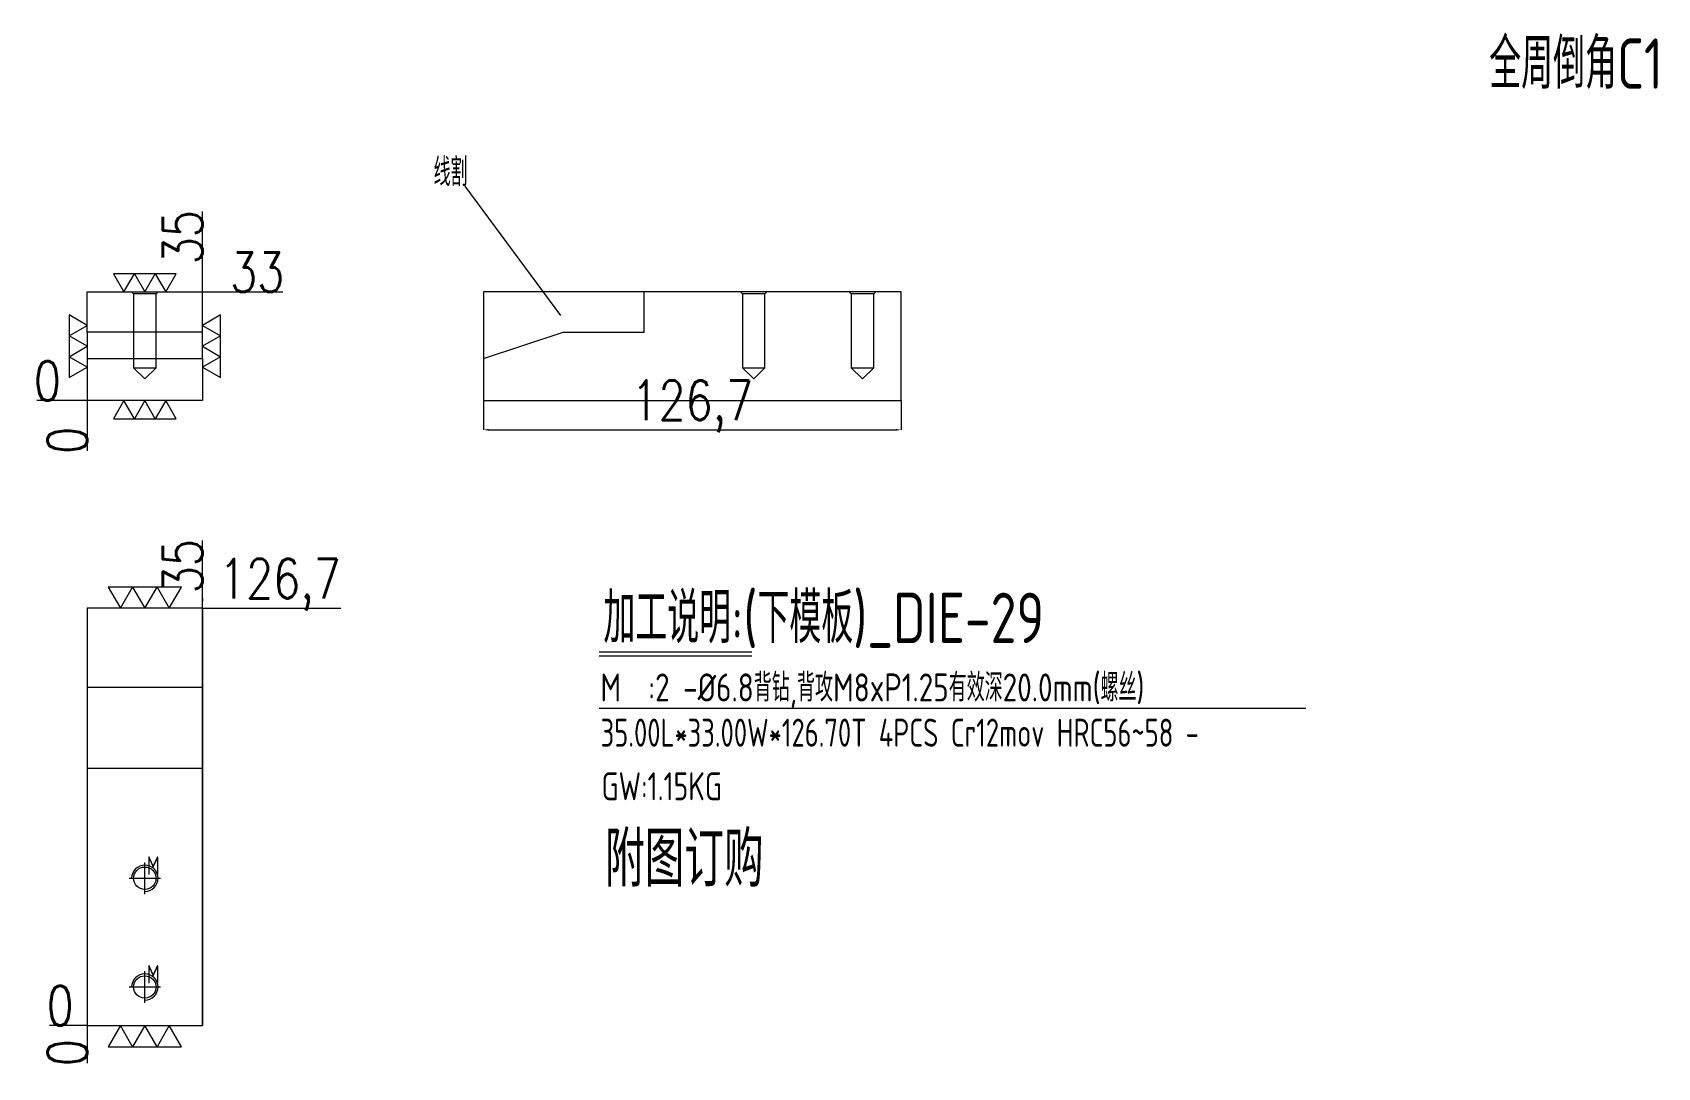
# Model space of a CAD drawing. Header units: millimetres. Extents: x -7606 to -7113, y 61326 to 61640.
import ezdxf

# ---------------------------------------------------------------- set-up
doc = ezdxf.new("R2010")
doc.units = ezdxf.units.MM
doc.linetypes.add('CENTER', pattern=[0])
doc.linetypes.add('DASHED', pattern=[0])
for name, color, linetype, lineweight in [('DIE', 20, 'Continuous', 20), ('DIE_W', 1, 'Continuous', 20), ('DIM', 4, 'Continuous', 20)]:
    doc.layers.add(name, color=color, linetype=linetype, lineweight=lineweight)
doc.styles.add('chinesef_fs', font='gbenor.shx', dxfattribs={"bigfont": 'gbcbig.shx'})
doc.styles.add('gbenor', font='gbenor.shx', dxfattribs={"bigfont": 'gbcbig.shx'})
doc.styles.add('TXT', font='txt.shx', dxfattribs={"width": 0.8, "bigfont": 'ctxt.shx'})
doc.dimstyles.new('零件', dxfattribs={"dimscale": 1.5, "dimtxt": 8, "dimasz": 1, "dimexe": 0, "dimexo": 0, "dimgap": 0, "dimtad": 1, "dimtxsty": 'TXT', "dimcen": 0, "dimclrd": 252, "dimclre": 252, "dimclrt": 4, "dimazin": 3, "dimtp": 0.001, "dimtm": 0.001, "dimtfac": 1, "dimtmove": 0, "dimatfit": 3, "dimlwd": 5, "dimlwe": 5})

# ---------------------------------------------------------------- blocks, each defined once
blk = doc.blocks.new('*D1109')
at = {"layer": 'Defpoints', "color": 0}
for p in [(-7554.78, 61561.67), (-7545.93, 61561.67), (-7589.78, 61528.67)]:
    blk.add_point(p, dxfattribs=at)
at = {"layer": 'DIM', "color": 252, "linetype": 'Continuous', "lineweight": 5, "ltscale": 0.2}
for p, q in [((-7554.78, 61561.67), (-7551.78, 61561.67)), ((-7551.78, 61561.67), (-7548.93, 61561.67)), ((-7548.93, 61561.67), (-7530.39, 61561.67))]:
    blk.add_line(p, q, dxfattribs=at)
at = {"layer": 'DIM', "color": 4, "lineweight": 5, "insert": (-7538.16, 61567.67), "char_height": 12, "attachment_point": 5, "style": 'TXT'}
blk.add_mtext('33', dxfattribs=at)
blk = doc.blocks.new('*D1110')
at = {"layer": 'Defpoints', "color": 0}
for p in [(-7598.63, 61528.67), (-7589.78, 61528.67), (-7589.78, 61528.67)]:
    blk.add_point(p, dxfattribs=at)
at = {"layer": 'DIM', "color": 252, "linetype": 'Continuous', "lineweight": 5, "ltscale": 0.2}
blk.add_line((-7589.78, 61528.67), (-7605.03, 61528.67), dxfattribs=at)
at = {"layer": 'DIM', "color": 4, "lineweight": 5, "insert": (-7601.83, 61534.67), "char_height": 12, "attachment_point": 5, "style": 'TXT'}
blk.add_mtext('0', dxfattribs=at)
blk = doc.blocks.new('*D1111')
at = {"layer": 'Defpoints', "color": 0}
for p in [(-7589.78, 61528.67), (-7589.78, 61528.67), (-7589.78, 61519.82)]:
    blk.add_point(p, dxfattribs=at)
at = {"layer": 'DIM', "color": 252, "linetype": 'Continuous', "lineweight": 5, "ltscale": 0.2}
blk.add_line((-7589.78, 61528.67), (-7589.78, 61513.42), dxfattribs=at)
at = {"layer": 'DIM', "color": 4, "lineweight": 5, "insert": (-7595.78, 61516.62), "char_height": 12, "attachment_point": 5, "rotation": 90, "style": 'TXT'}
blk.add_mtext('0', dxfattribs=at)
blk = doc.blocks.new('*D1112')
at = {"layer": 'Defpoints', "color": 0}
for p in [(-7554.78, 61570.52), (-7554.78, 61561.67), (-7589.78, 61528.67)]:
    blk.add_point(p, dxfattribs=at)
at = {"layer": 'DIM', "color": 252, "linetype": 'Continuous', "lineweight": 5, "ltscale": 0.2}
for p, q in [((-7554.78, 61567.52), (-7554.78, 61586.06)), ((-7554.78, 61564.67), (-7554.78, 61567.52)), ((-7554.78, 61561.67), (-7554.78, 61564.67))]:
    blk.add_line(p, q, dxfattribs=at)
at = {"layer": 'DIM', "color": 4, "lineweight": 5, "insert": (-7560.78, 61578.29), "char_height": 12, "attachment_point": 5, "rotation": 90, "style": 'TXT'}
blk.add_mtext('35', dxfattribs=at)
blk = doc.blocks.new('*D1113')
at = {"layer": 'Defpoints', "color": 0}
for p in [(-7554.78, 61465.67), (-7549.78, 61465.67), (-7589.78, 61338.97)]:
    blk.add_point(p, dxfattribs=at)
at = {"layer": 'DIM', "color": 252, "linetype": 'Continuous', "lineweight": 5, "ltscale": 0.2}
blk.add_line((-7554.78, 61465.67), (-7512.75, 61465.67), dxfattribs=at)
at = {"layer": 'DIM', "color": 4, "lineweight": 5, "insert": (-7531.27, 61472.81), "char_height": 12, "attachment_point": 5, "style": 'TXT'}
blk.add_mtext('126,7', dxfattribs=at)
blk = doc.blocks.new('*D1114')
at = {"layer": 'Defpoints', "color": 0}
for p in [(-7594.78, 61338.97), (-7589.78, 61338.97), (-7589.78, 61338.97)]:
    blk.add_point(p, dxfattribs=at)
at = {"layer": 'DIM', "color": 252, "linetype": 'Continuous', "lineweight": 5, "ltscale": 0.2}
blk.add_line((-7589.78, 61338.97), (-7601.18, 61338.97), dxfattribs=at)
at = {"layer": 'DIM', "color": 4, "lineweight": 5, "insert": (-7597.98, 61344.97), "char_height": 12, "attachment_point": 5, "style": 'TXT'}
blk.add_mtext('0', dxfattribs=at)
blk = doc.blocks.new('*D1115')
at = {"layer": 'Defpoints', "color": 0}
for p in [(-7589.78, 61338.97), (-7589.78, 61338.97), (-7589.78, 61333.97)]:
    blk.add_point(p, dxfattribs=at)
at = {"layer": 'DIM', "color": 252, "linetype": 'Continuous', "lineweight": 5, "ltscale": 0.2}
blk.add_line((-7589.78, 61338.97), (-7589.78, 61327.57), dxfattribs=at)
at = {"layer": 'DIM', "color": 4, "lineweight": 5, "insert": (-7595.78, 61330.77), "char_height": 12, "attachment_point": 5, "rotation": 90, "style": 'TXT'}
blk.add_mtext('0', dxfattribs=at)
blk = doc.blocks.new('*D1116')
at = {"layer": 'Defpoints', "color": 0}
for p in [(-7554.78, 61470.67), (-7554.78, 61465.67), (-7589.78, 61338.97)]:
    blk.add_point(p, dxfattribs=at)
at = {"layer": 'DIM', "color": 252, "linetype": 'Continuous', "lineweight": 5, "ltscale": 0.2}
for p, q in [((-7554.78, 61467.67), (-7554.78, 61486.21)), ((-7554.78, 61465.67), (-7554.78, 61468.67)), ((-7554.78, 61468.67), (-7554.78, 61467.67))]:
    blk.add_line(p, q, dxfattribs=at)
at = {"layer": 'DIM', "color": 4, "lineweight": 5, "insert": (-7560.78, 61478.44), "char_height": 12, "attachment_point": 5, "rotation": 90, "style": 'TXT'}
blk.add_mtext('35', dxfattribs=at)
blk = doc.blocks.new('*D1117')
at = {"layer": 'Defpoints', "color": 0}
for p in [(-7469.46, 61528.67), (-7342.76, 61528.67), (-7342.76, 61519.82)]:
    blk.add_point(p, dxfattribs=at)
at = {"layer": 'DIM', "color": 252, "linetype": 'Continuous', "lineweight": 5, "ltscale": 0.2}
for p, q in [((-7469.46, 61528.67), (-7469.46, 61519.82)), ((-7342.76, 61528.67), (-7342.76, 61519.82)), ((-7467.96, 61519.82), (-7344.26, 61519.82))]:
    blk.add_line(p, q, dxfattribs=at)
at = {"layer": 'DIM', "color": 252}
for points in [[(-7467.96, 61520.07), (-7467.96, 61519.57), (-7469.46, 61519.82)], [(-7344.26, 61519.57), (-7344.26, 61520.07), (-7342.76, 61519.82)]]:
    blk.add_solid(points, dxfattribs=at)
at = {"layer": 'DIM', "color": 4, "lineweight": 5, "insert": (-7406.11, 61526.96), "char_height": 12, "attachment_point": 5, "style": 'TXT'}
blk.add_mtext('126,7', dxfattribs=at)
blk = doc.blocks.new('YFFH+A0')
at = {"color": 1, "ltscale": 2}
blk.add_lwpolyline([(-3.46, -6), (0, -4), (-3.46, -2), (0, 0), (-3.46, 2), (0, 4), (-3.46, 6), (-3.46, -6)], close=True, dxfattribs=at)
blk = doc.blocks.new('XYMFH-A0')
at = {"xscale": 0.0833333333332575, "yscale": 0.0833333333332575, "zscale": 0.0833333333332575}
blk.add_blockref('YFFH+A0', (0, 0), dxfattribs=at)

msp = doc.modelspace()

# ---------------------------------------------------------------- linework, layer by layer
at = {"layer": 'DIE', "color": 11, "linetype": 'Continuous', "lineweight": 5}
for p, q in [((-7589.781, 61561.669), (-7554.781, 61561.669)), ((-7589.781, 61549.506), (-7589.781, 61561.669)), ((-7554.781, 61549.506), (-7554.781, 61561.669)), ((-7342.765, 61561.669), (-7420.765, 61561.669)), ((-7342.765, 61528.669), (-7342.765, 61561.669)), ((-7589.781, 61549.506), (-7589.781, 61541.473)), ((-7554.781, 61549.506), (-7589.781, 61549.506)), ((-7554.781, 61541.473), (-7554.781, 61549.506)), ((-7589.781, 61541.473), (-7554.781, 61541.473)), ((-7589.781, 61541.473), (-7589.781, 61528.669)), ((-7554.781, 61541.473), (-7554.781, 61528.669)), ((-7469.465, 61541.473), (-7469.465, 61528.669)), ((-7554.781, 61528.669), (-7589.781, 61528.669)), ((-7469.465, 61528.669), (-7342.765, 61528.669)), ((-7554.781, 61465.669), (-7589.781, 61465.669)), ((-7589.781, 61465.669), (-7589.781, 61338.969)), ((-7554.781, 61465.669), (-7554.781, 61338.969)), ((-7589.781, 61338.969), (-7554.781, 61338.969))]:
    msp.add_line(p, q, dxfattribs=at)
at = {"layer": 'DIE', "color": 5, "linetype": 'DASHED', "lineweight": 5, "ltscale": 0.378947}
for p, q in [((-7576.281, 61561.669), (-7575.684, 61561.072)), ((-7575.684, 61561.072), (-7575.684, 61538.669)), ((-7568.878, 61561.072), (-7575.684, 61561.072)), ((-7568.878, 61561.072), (-7568.281, 61561.669)), ((-7568.878, 61538.669), (-7568.878, 61561.072)), ((-7391.465, 61561.669), (-7390.868, 61561.072)), ((-7390.868, 61561.072), (-7390.868, 61538.669)), ((-7387.465, 61561.072), (-7390.868, 61561.072)), ((-7384.062, 61561.072), (-7387.465, 61561.072)), ((-7384.062, 61561.072), (-7383.465, 61561.669)), ((-7384.062, 61538.669), (-7384.062, 61561.072)), ((-7358.465, 61561.669), (-7357.868, 61561.072)), ((-7357.868, 61561.072), (-7357.868, 61538.669)), ((-7354.465, 61561.072), (-7357.868, 61561.072)), ((-7351.062, 61561.072), (-7354.465, 61561.072)), ((-7351.062, 61561.072), (-7350.465, 61561.669)), ((-7351.062, 61538.669), (-7351.062, 61561.072)), ((-7575.684, 61538.669), (-7572.281, 61535.266)), ((-7575.684, 61538.669), (-7568.878, 61538.669)), ((-7572.281, 61535.266), (-7568.878, 61538.669)), ((-7390.868, 61538.669), (-7387.465, 61535.266)), ((-7390.868, 61538.669), (-7384.062, 61538.669)), ((-7387.465, 61535.266), (-7384.062, 61538.669)), ((-7357.868, 61538.669), (-7354.465, 61535.266)), ((-7357.868, 61538.669), (-7351.062, 61538.669)), ((-7354.465, 61535.266), (-7351.062, 61538.669))]:
    msp.add_line(p, q, dxfattribs=at)
at = {"layer": 'DIE', "color": 11, "linetype": 'DASHED', "lineweight": 5, "ltscale": 0.378947}
for p, q in [((-7589.781, 61465.669), (-7589.781, 61465.669)), ((-7554.781, 61465.669), (-7554.781, 61465.669)), ((-7554.781, 61441.569), (-7589.781, 61441.569)), ((-7589.781, 61416.969), (-7589.781, 61416.969)), ((-7554.781, 61416.969), (-7589.781, 61416.969)), ((-7554.781, 61416.969), (-7554.781, 61416.969)), ((-7589.781, 61338.969), (-7589.781, 61338.969)), ((-7554.781, 61338.969), (-7554.781, 61338.969))]:
    msp.add_line(p, q, dxfattribs=at)
at = {"layer": 'DIE', "color": 11, "linetype": 'CENTER', "lineweight": 5, "ltscale": 0.378947}
for p, q in [((-7572.281, 61378.869), (-7572.281, 61388.469)), ((-7577.081, 61383.669), (-7567.481, 61383.669)), ((-7572.281, 61345.869), (-7572.281, 61355.469)), ((-7577.081, 61350.669), (-7567.481, 61350.669))]:
    msp.add_line(p, q, dxfattribs=at)
at = {"layer": 'DIE', "color": 30, "linetype": 'DASHED', "lineweight": 5, "ltscale": 0.378947}
for centre in [(-7572.281, 61383.669), (-7572.281, 61350.669)]:
    msp.add_circle(centre, 3.403, dxfattribs=at)
for centre in [(-7572.281, 61383.669), (-7572.281, 61350.669)]:
    msp.add_arc(centre, 4, 270, 180, dxfattribs=at)
at = {"layer": 'DIE_W', "color": 1, "linetype": 'Continuous', "lineweight": 5}
msp.add_lwpolyline([(-7469.465, 61541.473), (-7445.365, 61549.506), (-7420.765, 61549.506), (-7420.765, 61561.669)], dxfattribs=at)
at = {"layer": 'DIM', "lineweight": 5, "ltscale": 0.2}
msp.add_line((-7445.981, 61554.511), (-7475.091, 61593.806), dxfattribs=at)
at = {"layer": 'DIM', "color": 8, "linetype": 'Continuous', "lineweight": 5}
for p, q in [((-7434.36, 61452.434), (-7388.092, 61452.434)), ((-7434.36, 61451.161), (-7388.092, 61451.161)), ((-7434.36, 61435.315), (-7219.957, 61435.315))]:
    msp.add_line(p, q, dxfattribs=at)
at = {"layer": 'DIM', "color": 252, "linetype": 'DASHED', "lineweight": 5, "ltscale": 0.378947}
msp.add_lwpolyline([(-7469.465, 61528.669), (-7342.765, 61528.669), (-7342.765, 61561.669), (-7469.465, 61561.669)], close=True, dxfattribs=at)
at = {"layer": 'DIM', "color": 252, "linetype": 'DASHED', "lineweight": 5}
msp.add_lwpolyline([(-7589.781, 61465.669), (-7589.781, 61338.969), (-7554.781, 61338.969), (-7554.781, 61465.669)], close=True, dxfattribs=at)

# ---------------------------------------------------------------- block references
at = {"layer": 'DIE_W', "color": 6, "linetype": 'Continuous', "lineweight": 5, "ltscale": 0.2}
for p, xscale, yscale, zscale, rotation in [((-7572.281, 61561.669), 19.01065164972612, 19.01065164972612, 19.01065164972612, 270), ((-7554.781, 61545.169), 19.01065164972612, 19.01065164972612, 19.01065164972612, 180), ((-7572.281, 61528.669), 19.01065164972612, 19.01065164972612, 19.01065164972612, 90), ((-7572.281, 61465.669), 22.29386733660594, 22.29386733660594, 22.29386733660594, 270), ((-7572.281, 61338.969), 22.29386733660594, 22.29386733660594, 22.29386733660594, 90)]:
    msp.add_blockref('XYMFH-A0', p, dxfattribs=dict(at, xscale=xscale, yscale=yscale, zscale=zscale, rotation=rotation))
at = {"layer": 'DIE_W', "color": 6, "linetype": 'Continuous', "lineweight": 5, "ltscale": 0.2, "xscale": 19.01065164972612, "yscale": 19.01065164972612, "zscale": 19.01065164972612}
msp.add_blockref('XYMFH-A0', (-7589.781, 61545.169), dxfattribs=at)

# ---------------------------------------------------------------- texts
at = {"layer": 'DIM', "color": 4, "linetype": 'Continuous', "lineweight": 5, "style": 'chinesef_fs'}
for s, height, width, p in [('全周倒角C1', 15.3, 0.8794, (-7164.265, 61623.341)), ('线割', 8.5, 0.8427, (-7484.646, 61593.809)), ('加工说明:(下模板)_DIE-29', 15.3, 0.8794, (-7433.103, 61455.072)), ('M  :2 -%%c6.8背钻,背攻M8xP1.25有效深20.0mm(螺丝)', 8.5, 0.8915, (-7434.032, 61437.346)), ('35.00L*33.00W*126.70T 4PCS Cr12mov HRC56~58 -', 8.5, 0.8109, (-7433.946, 61423.62)), ('GW:1.15KG', 8.5, 0.8427, (-7433.671, 61407.349)), ('M', 5.6, 0.8408, (-7571.685, 61384.735)), ('M', 5.6, 0.8408, (-7571.685, 61351.735))]:
    msp.add_text(s, height=height, dxfattribs=dict(at, width=width)).set_placement(p)
at = {"layer": 'DIM', "color": 6, "lineweight": 5, "style": 'gbenor'}
msp.add_text('附图订购', height=16.7, dxfattribs=at).set_placement((-7432.57, 61381.132))

# ---------------------------------------------------------------- dimensions: what is measured, and where the dimension line sits
at = {"layer": 'DIM', "color": 6, "linetype": 'Continuous', "lineweight": 5, "ltscale": 0.2}
for feature_location, offset, dtype, origin, picture, middle in [((-7554.781, 61561.669), (0, 8.85), 1, (-7589.781, 61528.669), '*D1112', (-7560.781, 61578.29)), ((-7554.781, 61561.669), (8.85, 0), 0, (-7589.781, 61528.669), '*D1109', (-7538.16, 61567.669)), ((-7589.781139819, 61528.668695701), (-8.85, 0), 0, (-7589.781139819, 61528.668695701), '*D1110', (-7601.831139819, 61534.668695701)), ((-7589.781139819, 61528.668695701), (0, -8.85), 1, (-7589.781139819, 61528.668695701), '*D1111', (-7595.781139819, 61516.618695701)), ((-7554.781, 61465.669), (0, 5), 1, (-7589.781, 61338.969), '*D1116', (-7560.781, 61478.44)), ((-7554.781, 61465.669), (5, 0), 0, (-7589.781, 61338.969), '*D1113', (-7531.267, 61472.812)), ((-7589.781139819, 61338.968695701), (-5, 0), 0, (-7589.781139819, 61338.968695701), '*D1114', (-7597.981139819, 61344.968695701)), ((-7589.781139819, 61338.968695701), (0, -5), 1, (-7589.781139819, 61338.968695701), '*D1115', (-7595.781139819, 61330.768695701))]:
    dim = msp.add_ordinate_dim(feature_location=feature_location, offset=offset, dtype=dtype, origin=origin, dimstyle='零件', dxfattribs=at)
    dim.commit()
    dim.dimension.update_dxf_attribs({"geometry": picture, "text_midpoint": middle})
dim = msp.add_linear_dim(base=(-7342.765, 61519.819), p1=(-7469.465, 61528.669), p2=(-7342.765, 61528.669), dimstyle='零件', dxfattribs=at)
dim.commit()
dim.dimension.update_dxf_attribs({"geometry": '*D1117', "text_midpoint": (-7406.115, 61526.962)})

doc.saveas('drawing.dxf')
